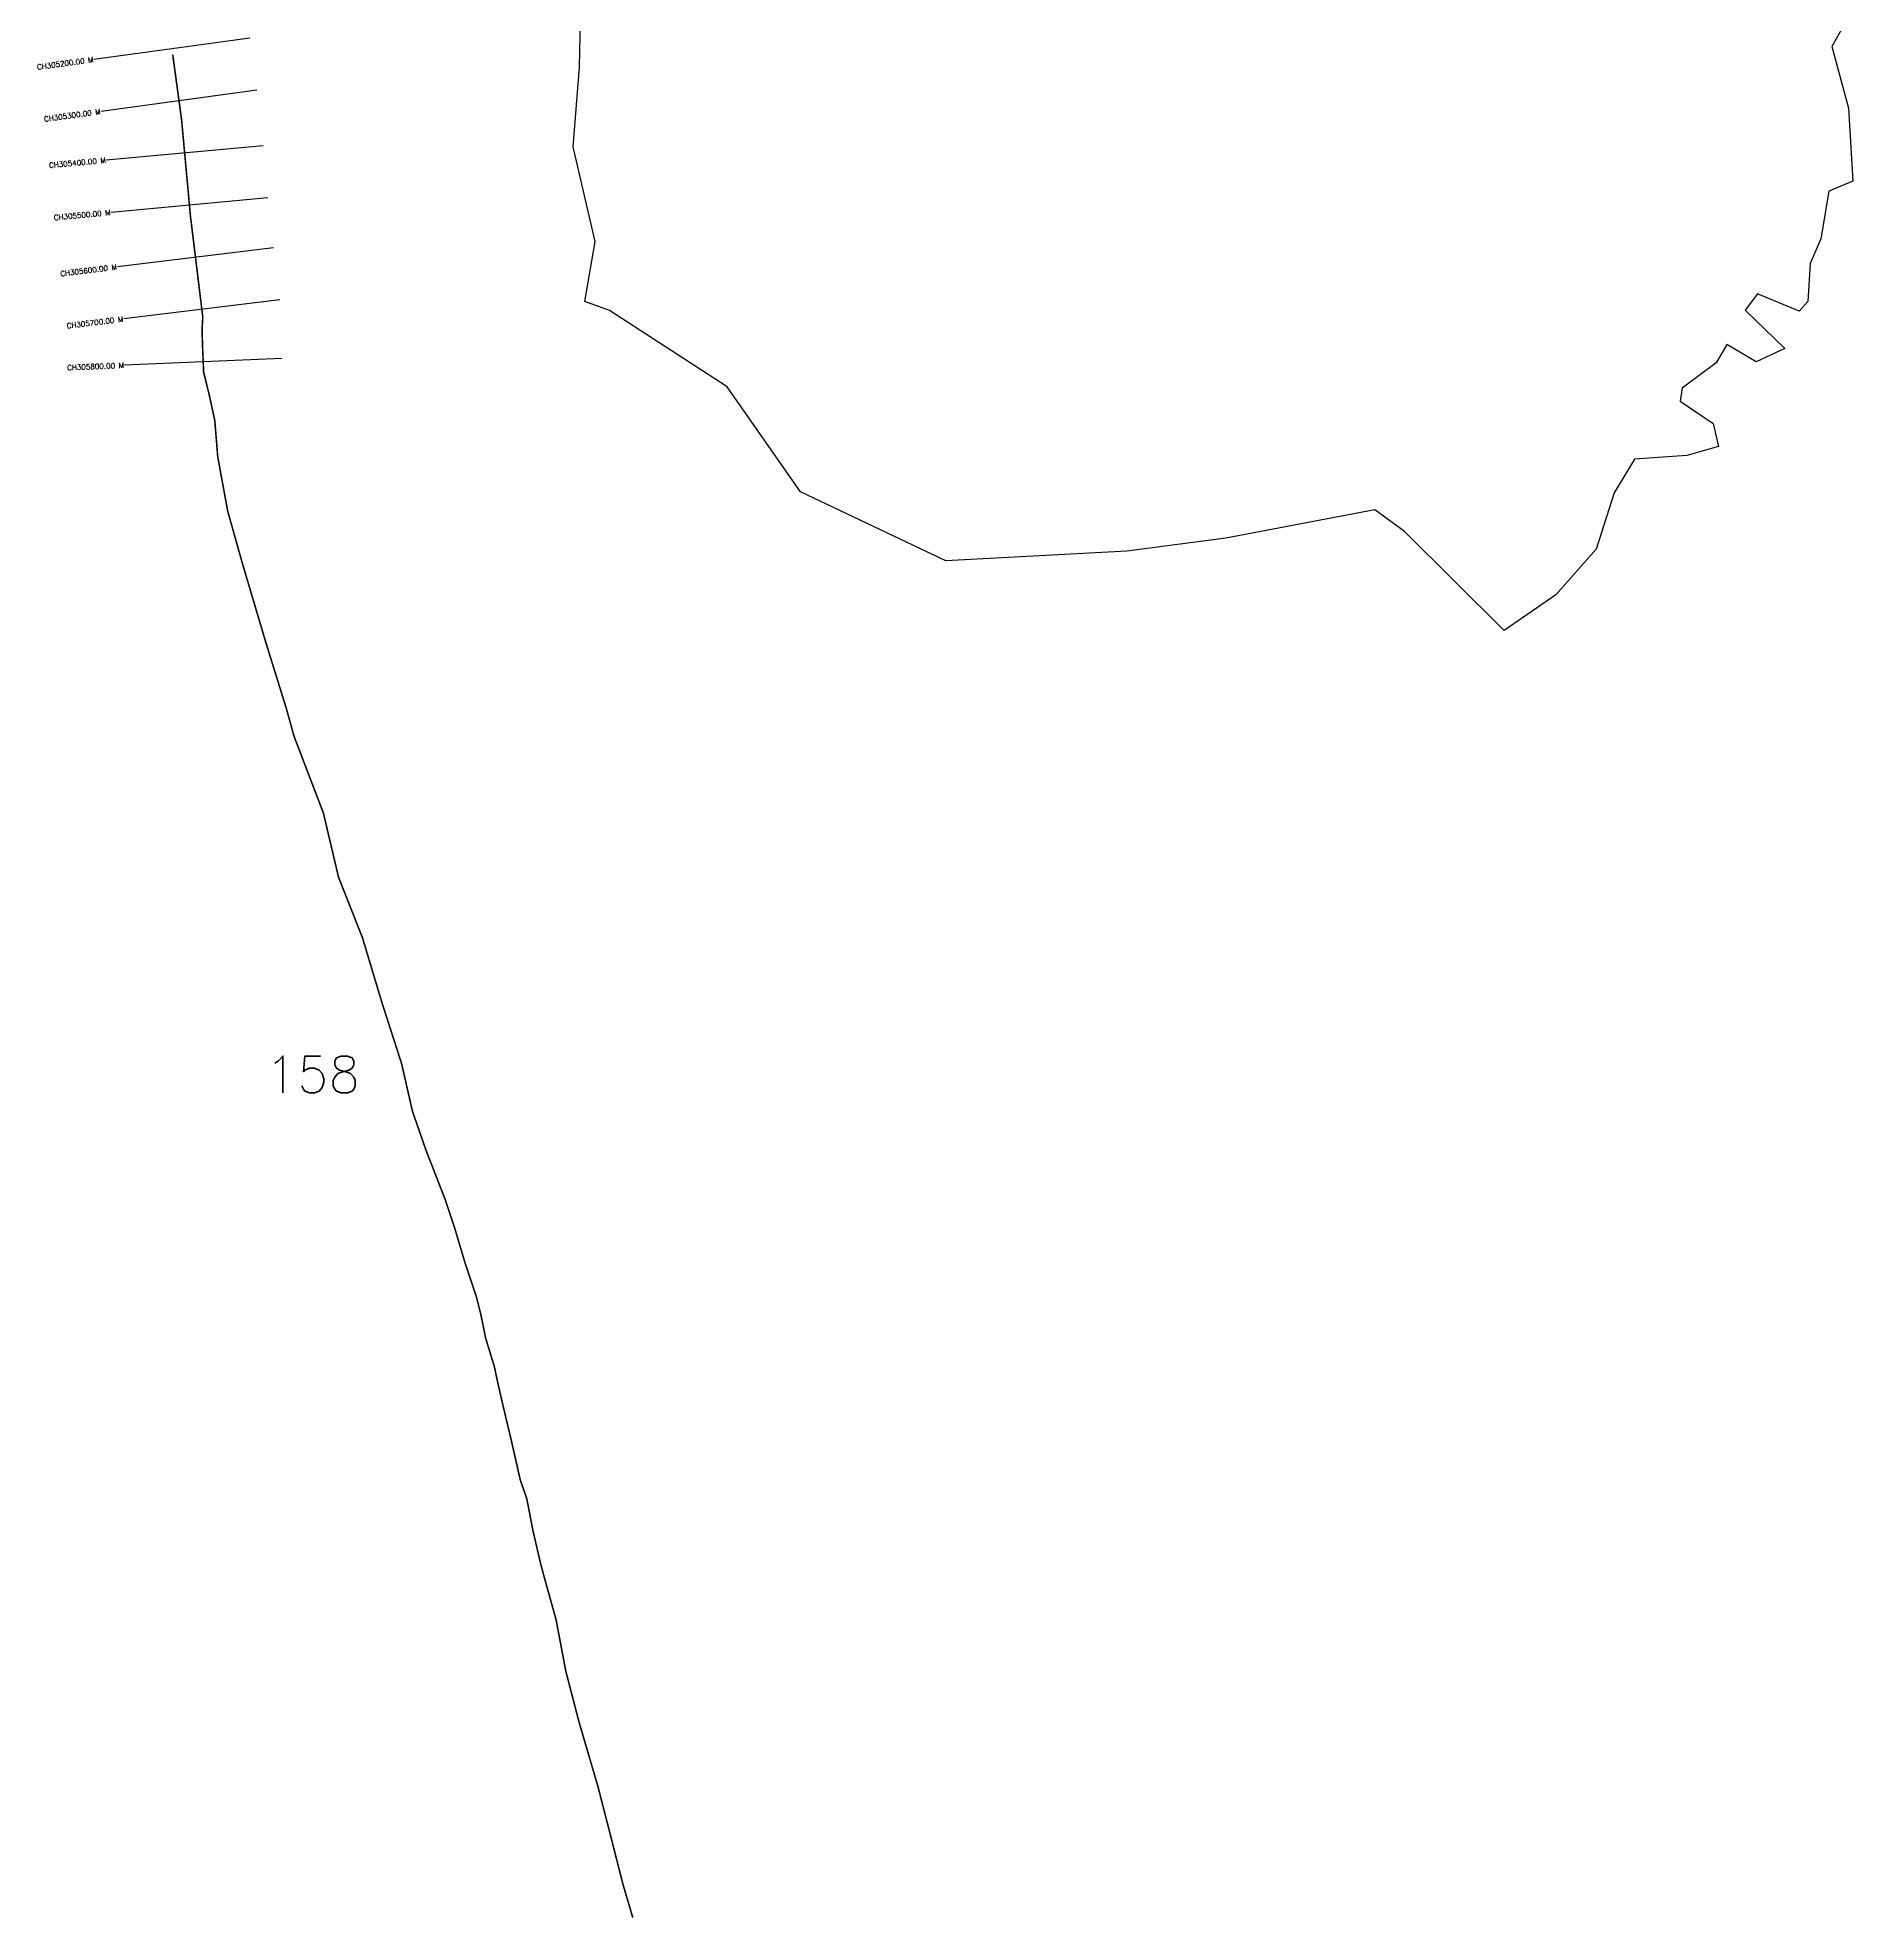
# Model space of a CAD drawing. Header units: metres. Extents: x 285921 to 289535, y 2009710 to 2016097.
# Drawn here: x 285940 to 289419, y 2009710 to 2013293 of the extents above; entities that cross this region are included whole.
import ezdxf
from ezdxf.enums import TextEntityAlignment as Align

# ---------------------------------------------------------------- set-up
doc = ezdxf.new("R2010")
doc.units = ezdxf.units.M
doc.header["$MEASUREMENT"] = 0
for name, color, linetype in [('CS', 134, 'Continuous'), ('CSMark', 6, 'Continuous'), ('NATURALLY PROTECTED', 3, 'Continuous'), ('village', 3, 'Continuous')]:
    doc.layers.add(name, color=color, linetype=linetype)
doc.styles.get("Standard").update_dxf_attribs({"font": 'simplex.shx'})

msp = doc.modelspace()

# ---------------------------------------------------------------- linework, layer by layer
at = {"layer": 'CS'}
for p, q in [((286344.7, 2013292.4), (286047.5, 2013251.8)), ((286358.2, 2013193.3), (286061, 2013152.7)), ((286369.7, 2013087.4), (286070.9, 2013059.9)), ((286378.8, 2012987.8), (286080.1, 2012960.3)), ((286389.9, 2012892.9), (286092.1, 2012856.5)), ((286402, 2012793.7), (286104.3, 2012757.2)), ((286405.5, 2012682.2), (286105.8, 2012669.1))]:
    msp.add_line(p, q, dxfattribs=at)
at = {"layer": 'NATURALLY PROTECTED', "const_width": 3, "flags": 128}
msp.add_lwpolyline([(286197.6, 2013260.8), (286214.4, 2013137.6), (286231.4, 2012953.1), (286254.9, 2012760.8), (286253.5, 2012736.3), (286254.7, 2012698.3), (286256.5, 2012656), (286266.9, 2012613.9), (286277.8, 2012563.8), (286283.3, 2012495.3), (286302.3, 2012391.3), (286331.2, 2012288.6), (286374.9, 2012141.3), (286414, 2012015.4), (286429, 2011961.5), (286484.7, 2011815.9), (286513.6, 2011693.5), (286559.2, 2011578.2), (286596, 2011455.5), (286633.7, 2011338.5), (286654.4, 2011247.8), (286680, 2011173.9), (286716, 2011081.5), (286734, 2011027.9), (286754.7, 2010958.7), (286776.5, 2010893.2), (286784.5, 2010861.2), (286794.1, 2010814.7), (286810.6, 2010760.7), (286816.5, 2010732.6), (286826.7, 2010687.9), (286842.4, 2010622.2), (286860, 2010544.6), (286872.4, 2010509.1), (286883.9, 2010449.3), (286898.6, 2010385.7), (286905.7, 2010359.2), (286928.1, 2010278.9), (286946.6, 2010181), (286971.7, 2010084.3), (287008, 2009960.5), (287034.1, 2009859), (287055.5, 2009774.8), (287073.8, 2009712.9), (287074.1, 2009711.1)], dxfattribs=at)
at = {"layer": 'village', "color": 6}
msp.add_polyline3d([(289419.3, 2013383.3, 0), (289359.5, 2013276.7, 0), (289391, 2013158.7, 0), (289399.5, 2013019.9, 0), (289353.4, 2013000.9, 0), (289338, 2012910, 0), (289317.8, 2012863.1, 0), (289313.4, 2012790.4, 0), (289296.9, 2012772.2, 0), (289217.8, 2012805, 0), (289194, 2012773.8, 0), (289269.7, 2012700.9, 0), (289214.7, 2012675.6, 0), (289158.9, 2012708.6, 0), (289138.9, 2012673.9, 0), (289074.1, 2012625.4, 0), (289070, 2012600.9, 0), (289133.3, 2012558, 0), (289143.2, 2012514.5, 0), (289083.1, 2012496.9, 0), (288983, 2012490, 0), (288944.5, 2012425.8, 0), (288909.9, 2012318.5, 0), (288833.3, 2012231.7, 0), (288734.7, 2012163.9, 0), (288544.9, 2012352.1, 0), (288488.6, 2012393.5, 0), (288204.4, 2012339.6, 0), (288015.8, 2012314.7, 0), (287670.6, 2012296.6, 0), (287393.9, 2012427.6, 0), (287253.9, 2012628, 0), (287030.1, 2012773.1, 0), (286982.7, 2012790.8, 0), (287002.9, 2012905.1, 0), (286960.7, 2013085.4, 0), (286972.9, 2013237.2, 0), (286979.5, 2013565.1, 0)], dxfattribs=at)

# ---------------------------------------------------------------- texts
at = {"insert": (286374.5, 2011352.8), "char_height": 70, "attachment_point": 1}
msp.add_mtext_dynamic_manual_height_columns('158', width=317.251, gutter_width=1, heights=[0], dxfattribs=at)
at = {"layer": 'CSMark'}
for s, rotation, p in [('CH305200.00 M', 7.7684, (286046.5, 2013251.7)), ('CH305300.00 M', 7.7684, (286060, 2013152.6)), ('CH305400.00 M', 5.2563, (286070, 2013059.8)), ('CH305500.00 M', 5.2563, (286079.1, 2012960.2)), ('CH305600.00 M', 6.9767, (286091.1, 2012856.4)), ('CH305700.00 M', 6.9767, (286103.3, 2012757.1)), ('CH305800.00 M', 2.4996, (286104.8, 2012669.1))]:
    msp.add_text(s, height=10, rotation=rotation, dxfattribs=at).set_placement(p, align=Align.MIDDLE_RIGHT)

doc.saveas('drawing.dxf')
